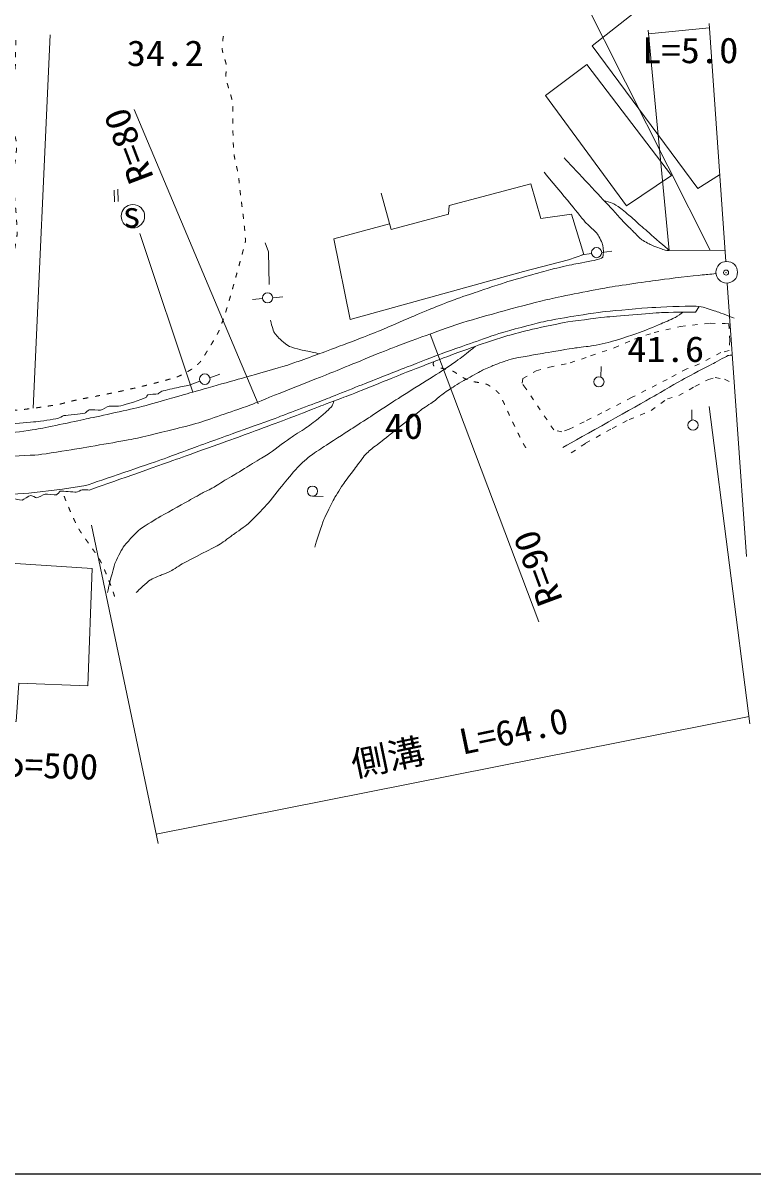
# Model space of a CAD drawing. Units: millimetres, scale not verified. Extents: x 40000 to 680000, y 20000 to 380000.
# Drawn here: x 291134 to 363994, y 205000 to 319929 of the extents above; entities that cross this region are included whole.
import ezdxf
from ezdxf.enums import TextEntityAlignment as Align

# ---------------------------------------------------------------- set-up
doc = ezdxf.new("R2010")
doc.units = ezdxf.units.MM
doc.header["$LTSCALE"] = 1000
doc.header["$PDMODE"] = 32
doc.header["$PDSIZE"] = 500
doc.linetypes.add('USER1', pattern=[1.2, 0.5, -0.7])
for name, color, linetype, lineweight in [('M-BGD', 7, 'Continuous', 13), ('M-BMK', 2, 'Continuous', 13), ('M-TTL-BAND', 7, 'Continuous', 25), ('M-WORK', 1, 'Continuous', 13)]:
    doc.layers.add(name, color=color, linetype=linetype, lineweight=lineweight)
doc.styles.add('ＭＳ ゴシック', font='')
doc.styles.get('ＭＳ ゴシック').set_extended_font_data('MS Gothic')

msp = doc.modelspace()

# ---------------------------------------------------------------- linework, layer by layer
at = {"layer": 'M-BGD'}
msp.add_circle((361370, 295036), 1083, dxfattribs=at)
msp.add_point((361307, 295006), dxfattribs=at)
at = {"layer": 'M-BMK'}
msp.add_open_spline([(265461, 277073), (265557, 277070), (265647, 277066), (265732, 277064), (267652, 276998), (273413, 276835), (275334, 276783), (276346, 276756), (279384, 276699), (280396, 276669), (280973, 276653), (282703, 276558), (283280, 276556), (284384, 276551), (287695, 276604), (288798, 276635), (289573, 276657), (291896, 276746), (292667, 276822), (293390, 276892), (295541, 277247), (296258, 277367), (297440, 277564), (300986, 278167), (302161, 278404), (303036, 278581), (305638, 279220), (306504, 279436), (306985, 279556), (308425, 279937), (308897, 280088), (309835, 280386), (312623, 281356), (313551, 281683), (313756, 281755), (314360, 282002), (314562, 282082), (316149, 282714), (320914, 284609), (322500, 285247), (323611, 285694), (326930, 287070), (328045, 287507), (328775, 287794), (330989, 288598), (331728, 288863), (332388, 289101), (334369, 289811), (335039, 290020), (335941, 290302), (338673, 291065), (339586, 291313), (340407, 291535), (342876, 292187), (343707, 292371), (344852, 292626), (348306, 293311), (349463, 293511), (350520, 293694), (353708, 294148), (354772, 294290), (355598, 294400), (358083, 294689), (358913, 294774), (359202, 294804), (359727, 294852), (360295, 294901)], degree=3, knots=[0, 0, 0, 0, 1, 1, 1, 2, 2, 2, 3, 3, 3, 4, 4, 4, 5, 5, 5, 6, 6, 6, 7, 7, 7, 8, 8, 8, 9, 9, 9, 10, 10, 10, 11, 11, 11, 12, 12, 12, 13, 13, 13, 14, 14, 14, 15, 15, 15, 16, 16, 16, 17, 17, 17, 18, 18, 18, 19, 19, 19, 20, 20, 20, 21, 21, 21, 22, 22, 22, 22], dxfattribs=at)
at = {"layer": 'M-TTL-BAND'}
msp.add_line((40000, 205000), (579000, 205000), dxfattribs=at)
at = {"layer": 'M-WORK'}
for p, q in [((347927, 317657), (355375, 323502)), ((346903, 322712), (359712, 297243)), ((361273, 296115), (359611, 319890)), ((293837, 318746), (292148, 281460)), ((353534, 319202), (355629, 297208)), ((353566, 318860), (359628, 319436)), ((314609, 281918), (302222, 311300)), ((300237, 303225), (300280, 302082)), ((300610, 303327), (300639, 302106)), ((308080, 283069), (302798, 298915)), ((322162, 298380), (327705, 299891)), ((346899, 296792), (347888, 296910)), ((348894, 297031), (349910, 297152)), ((355629, 297208), (361193, 297256)), ((363333, 266654), (361424, 293954)), ((314056, 292314), (315049, 292406)), ((316058, 292499), (317075, 292593)), ((358267, 291049), (358633, 291613)), ((331761, 288875), (342611, 260130)), ((348828, 285640), (348818, 284574)), ((307834, 283806), (308798, 284157)), ((309779, 284514), (310768, 284875)), ((363688, 249945), (359634, 281634)), ((357890, 281314), (357890, 280268)), ((320030, 272680), (321107, 272648)), ((297955, 269792), (304613, 237991)), ((304416, 238932), (363609, 250690))]:
    msp.add_line(p, q, dxfattribs=at)
for points in [[(347927, 317657), (358499, 303408), (360669, 304756)], [(343288, 312705), (347425, 315772), (355871, 304699)], [(343288, 312705), (351357, 301658), (355871, 304699)], [(322162, 298380), (323788, 290321), (337351, 294075), (341075, 295112), (345572, 296289), (347111, 296811), (345871, 300828), (342804, 300419), (341838, 303883), (333679, 301699), (333603, 300834), (327866, 299302), (326872, 302949)], [(315318, 297975), (315633, 297093), (315714, 293825)], [(264858, 274698), (267744, 274586), (271590, 274083), (273371, 273790), (277049, 273126), (279222, 272894), (282858, 272642), (287249, 272704), (291702, 272987), (295070, 273397), (297411, 273750)]]:
    msp.add_lwpolyline(points, dxfattribs=at)
at = {"layer": 'M-WORK', "linetype": 'USER1'}
msp.add_lwpolyline([(341329, 283442), (340957, 283961), (341037, 284426), (342340, 285197), (343670, 285556), (345744, 285982), (347792, 286700), (350132, 287485), (352153, 288375), (354121, 289014), (356754, 289639), (359732, 289944), (361208, 289918), (361580, 289891), (361687, 288256), (361607, 287245), (360796, 287019), (358642, 285889), (357379, 285384), (355437, 284346), (351874, 282525), (348909, 280996), (347153, 280118), (345664, 279373), (344919, 279094), (344108, 279307)], close=True, dxfattribs=at)
msp.add_lwpolyline([(345846, 277009), (347291, 277959), (349937, 279451), (351626, 280322), (353817, 281231), (355459, 282411), (356578, 282724), (358206, 283639), (359549, 284338), (360228, 284535), (361164, 284352), (361605, 284135)], dxfattribs=at)
at = {"layer": 'M-WORK'}
msp.add_lwpolyline([(282682, 266443), (298026, 265459), (297617, 253733), (290705, 254008), (290438, 250176), (281705, 250701)], close=True, dxfattribs=at)
for centre, radius in [((302101, 300637), 1170), ((348388, 297000), 508), ((315550, 292483), 508), ((348623, 284105), 508), ((358009, 279781), 508), ((320025, 273188), 508)]:
    msp.add_circle(centre, radius, dxfattribs=at)
msp.add_ellipse((309278, 284365), major_axis=(0, -526), ratio=0.992644, dxfattribs=at)
at = {"layer": 'M-WORK', "linetype": 'USER1'}
for points, knots in [([(290402, 318207), (290410, 317612), (290379, 315829), (290352, 315235), (290342, 315023), (290225, 314395), (290216, 314184), (290210, 314018), (290275, 313522), (290277, 313356), (290280, 313131), (290246, 312455), (290243, 312230), (290237, 311775), (290233, 310410), (290234, 309955), (290234, 309758), (290222, 309166), (290247, 308971), (290273, 308765), (290472, 308167), (290486, 307960), (290507, 307671), (290449, 306800), (290420, 306511), (290397, 306287), (290236, 305626), (290223, 305401), (290198, 304984), (290211, 303729), (290232, 303312), (290257, 302806), (290419, 301296), (290453, 300791), (290480, 300390), (290565, 299187), (290538, 298787), (290508, 298335), (290209, 297005), (290168, 296555), (290092, 295712), (290014, 293175), (289954, 292332), (289922, 291865), (289750, 290471), (289707, 290005), (289655, 289431), (289526, 287708), (289477, 287134), (289427, 286556), (289220, 284826), (289211, 284247), (289205, 283912), (289309, 282907), (289403, 282587), (289482, 282317), (289814, 281479), (290061, 281345), (290335, 281197), (291306, 281359), (291615, 281393), (292231, 281460), (294071, 281736), (294681, 281847), (294982, 281902), (295867, 282157), (296167, 282220), (297034, 282404), (299648, 282898), (300515, 283082), (301187, 283224), (303195, 283684), (303860, 283853), (304408, 283992), (306049, 284427), (306581, 284619), (306858, 284720), (307635, 285152), (307883, 285311), (308072, 285432), (308610, 285842), (308758, 286010), (308937, 286213), (309356, 286912), (309498, 287143), (309729, 287519), (310432, 288645), (310624, 289042), (310794, 289394), (311179, 290503), (311302, 290874), (311440, 291288), (311807, 292544), (311927, 292964), (312171, 293824), (312886, 296411), (313120, 297274), (313167, 297449), (313329, 297971), (313332, 298152), (313340, 298552), (313216, 299748), (313173, 300146), (313094, 300874), (312804, 303049), (312721, 303776), (312700, 303954), (312685, 304491), (312654, 304667), (312575, 305125), (312221, 306478), (312176, 306941), (312101, 307712), (312070, 310036), (312056, 310810), (312052, 311031), (312123, 311697), (312083, 311914), (311986, 312435), (311467, 313945), (311378, 314467), (311338, 314703), (311475, 315426), (311444, 315664), (311402, 315996), (311047, 316952), (311019, 317286), (310993, 317592), (311090, 318521), (311178, 318815)], [0, 0, 0, 0, 1, 1, 1, 2, 2, 2, 3, 3, 3, 4, 4, 4, 5, 5, 5, 6, 6, 6, 7, 7, 7, 8, 8, 8, 9, 9, 9, 10, 10, 10, 11, 11, 11, 12, 12, 12, 13, 13, 13, 14, 14, 14, 15, 15, 15, 16, 16, 16, 17, 17, 17, 18, 18, 18, 19, 19, 19, 20, 20, 20, 21, 21, 21, 22, 22, 22, 23, 23, 23, 24, 24, 24, 25, 25, 25, 26, 26, 26, 27, 27, 27, 28, 28, 28, 29, 29, 29, 30, 30, 30, 31, 31, 31, 32, 32, 32, 33, 33, 33, 34, 34, 34, 35, 35, 35, 36, 36, 36, 37, 37, 37, 38, 38, 38, 39, 39, 39, 40, 40, 40, 41, 41, 41, 42, 42, 42, 43, 43, 43, 43]), ([(332156, 286123), (332078, 286096), (332055, 285747), (332129, 285709), (332490, 285525), (333698, 285294), (334076, 285146), (334250, 285078), (334700, 284730), (334863, 284637), (335033, 284540), (335551, 284254), (335738, 284196), (336073, 284093), (337131, 283973), (337454, 283837), (337715, 283727), (338401, 283203), (338594, 282995), (338735, 282844), (338999, 282272), (339089, 282085), (339241, 281773), (339657, 280815), (339806, 280501), (340054, 279982), (340806, 278429), (341076, 277921), (341172, 277739), (341509, 277219), (341636, 277057)], [0, 0, 0, 0, 1, 1, 1, 2, 2, 2, 3, 3, 3, 4, 4, 4, 5, 5, 5, 6, 6, 6, 7, 7, 7, 8, 8, 8, 9, 9, 9, 10, 10, 10, 10]), ([(295236, 272692), (295465, 272016), (296338, 270056), (296686, 269434), (297064, 268759), (298491, 266913), (298853, 266229), (299212, 265552), (300065, 263409), (300270, 262671)], [0, 0, 0, 0, 1, 1, 1, 2, 2, 2, 3, 3, 3, 3])]:
    msp.add_open_spline(points, degree=3, knots=knots, dxfattribs=at)
at = {"layer": 'M-WORK'}
for points, knots in [([(345145, 306462), (346001, 305550), (348563, 302808), (349414, 301892), (349744, 301538), (350720, 300461), (351053, 300109), (351228, 299924), (351773, 299388), (351954, 299208), (352128, 299034), (352631, 298489), (352827, 298340), (353012, 298199), (353631, 297868), (353843, 297770), (354094, 297654), (354871, 297359), (355134, 297276), (355230, 297246), (355529, 297205), (355629, 297208)], [0, 0, 0, 0, 1, 1, 1, 2, 2, 2, 3, 3, 3, 4, 4, 4, 5, 5, 5, 6, 6, 6, 7, 7, 7, 7]), ([(99574, 286706), (99802, 286722), (100485, 286748), (100712, 286749), (105460, 286767), (119702, 286796), (124449, 286803), (128918, 286809), (142325, 286820), (146794, 286817), (148395, 286816), (153197, 286818), (154798, 286785), (155656, 286767), (158228, 286607), (159086, 286562), (160875, 286470), (166245, 286200), (168034, 286100), (168400, 286079), (169494, 285991), (169858, 285957), (171323, 285823), (175716, 285402), (177180, 285258), (178036, 285174), (180609, 284937), (181461, 284819), (182338, 284698), (184944, 284195), (185819, 284062), (186656, 283934), (189185, 283666), (190018, 283514), (191259, 283288), (194943, 282419), (196181, 282174), (196662, 282079), (198123, 281878), (198611, 281816), (199384, 281719), (201708, 281439), (202486, 281379), (203502, 281301), (206558, 281162), (207576, 281123), (208175, 281100), (209972, 281084), (210570, 281069), (211595, 281043), (214671, 280946), (215696, 280914), (216677, 280883), (219621, 280791), (220602, 280754), (221339, 280727), (223548, 280615), (224285, 280595), (225250, 280569), (228145, 280549), (229109, 280524), (229950, 280501), (232473, 280383), (233314, 280355), (234244, 280325), (237037, 280258), (237968, 280236), (239223, 280205), (242989, 280124), (244244, 280089), (246041, 280040), (251434, 279862), (253231, 279813), (255130, 279761), (260826, 279632), (262725, 279587), (265460, 279522), (273666, 279330), (276401, 279264), (277774, 279232), (281896, 279122), (283270, 279097), (284569, 279073), (288468, 278981), (289767, 279022), (290348, 279041), (292079, 279293), (292652, 279396), (293658, 279577), (296657, 280224), (297657, 280440), (298726, 280672), (301933, 281366), (302994, 281632), (303909, 281861), (306626, 282657), (307534, 282914), (308725, 283252), (312298, 284265), (313489, 284605), (314279, 284831), (316651, 285506), (317438, 285743), (317696, 285820), (318460, 286087), (318714, 286177), (319125, 286322), (320355, 286764), (320763, 286916), (321867, 287330), (325178, 288572), (326273, 289010), (327012, 289305), (329196, 290273), (329928, 290584), (330369, 290771), (331696, 291321), (332140, 291500), (332564, 291671), (333841, 292176), (334270, 292334), (334709, 292495), (336039, 292944), (336482, 293094), (337093, 293300), (338925, 293922), (339541, 294112), (340080, 294277), (341712, 294719), (342255, 294871), (342597, 294967), (343620, 295266), (343965, 295353), (344392, 295461), (345684, 295751), (346115, 295841), (346557, 295934), (347895, 296162), (348334, 296269), (348473, 296303), (348936, 296413), (348998, 296542), (349098, 296754), (349068, 297483), (349017, 297711), (348963, 297954), (348635, 298641), (348485, 298841), (348277, 299118), (347481, 299798), (347250, 300057), (346925, 300422), (346017, 301577), (345706, 301955), (345198, 302573), (343667, 304421), (343155, 305035)], [0, 0, 0, 0, 1, 1, 1, 2, 2, 2, 3, 3, 3, 4, 4, 4, 5, 5, 5, 6, 6, 6, 7, 7, 7, 8, 8, 8, 9, 9, 9, 10, 10, 10, 11, 11, 11, 12, 12, 12, 13, 13, 13, 14, 14, 14, 15, 15, 15, 16, 16, 16, 17, 17, 17, 18, 18, 18, 19, 19, 19, 20, 20, 20, 21, 21, 21, 22, 22, 22, 23, 23, 23, 24, 24, 24, 25, 25, 25, 26, 26, 26, 27, 27, 27, 28, 28, 28, 29, 29, 29, 30, 30, 30, 31, 31, 31, 32, 32, 32, 33, 33, 33, 34, 34, 34, 35, 35, 35, 36, 36, 36, 37, 37, 37, 38, 38, 38, 39, 39, 39, 40, 40, 40, 41, 41, 41, 42, 42, 42, 43, 43, 43, 44, 44, 44, 45, 45, 45, 46, 46, 46, 47, 47, 47, 48, 48, 48, 49, 49, 49, 50, 50, 50, 51, 51, 51, 52, 52, 52, 52]), ([(355629, 297208), (355245, 297551), (354088, 298574), (353700, 298913), (353468, 299117), (352763, 299716), (352532, 299920), (352395, 300041), (351996, 300419), (351858, 300538), (351626, 300736), (350926, 301327), (350680, 301506), (350539, 301609), (350089, 301874), (349929, 301943), (349782, 302008), (349315, 302144), (349156, 302170)], [0, 0, 0, 0, 1, 1, 1, 2, 2, 2, 3, 3, 3, 4, 4, 4, 5, 5, 5, 6, 6, 6, 6]), ([(297411, 273750), (298921, 274257), (303442, 275806), (304946, 276332), (305518, 276532), (307220, 277173), (307790, 277380), (308779, 277740), (311752, 278810), (312742, 279168), (313523, 279451), (315866, 280298), (316645, 280587), (317575, 280933), (320359, 281984), (321284, 282343), (322225, 282708), (325035, 283838), (325974, 284210), (326615, 284463), (328541, 285214), (329183, 285465), (329857, 285727), (331876, 286522), (332554, 286774), (333268, 287039), (335420, 287799), (336138, 288052), (336687, 288245), (338331, 288834), (338889, 289000), (339670, 289233), (342034, 289860), (342828, 290045), (343418, 290183), (345206, 290518), (345804, 290617), (346502, 290732), (348603, 291036), (349307, 291114), (350222, 291215), (352974, 291455), (353893, 291512), (354739, 291565), (357281, 291660), (358129, 291665), (358310, 291666), (358849, 291587), (359025, 291544), (359308, 291474), (360140, 291199), (360416, 291103), (360760, 290982), (361784, 290595), (362122, 290458)], [0, 0, 0, 0, 1, 1, 1, 2, 2, 2, 3, 3, 3, 4, 4, 4, 5, 5, 5, 6, 6, 6, 7, 7, 7, 8, 8, 8, 9, 9, 9, 10, 10, 10, 11, 11, 11, 12, 12, 12, 13, 13, 13, 14, 14, 14, 15, 15, 15, 16, 16, 16, 17, 17, 17, 18, 18, 18, 18]), ([(297741, 273286), (299484, 273897), (304710, 275744), (306450, 276364), (307725, 276818), (311545, 278189), (312816, 278653), (313891, 279046), (317110, 280244), (318181, 280649), (318719, 280853), (320323, 281489), (320861, 281694), (321367, 281887), (322893, 282446), (323398, 282644), (324536, 283090), (327937, 284466), (329073, 284916), (329816, 285211), (332049, 286086), (332796, 286369), (333488, 286631), (335569, 287400), (336267, 287643), (336915, 287869), (338872, 288517), (339529, 288715), (339951, 288843), (341231, 289172), (341659, 289272), (342354, 289433), (344443, 289898), (345146, 290018), (345949, 290155), (348373, 290471), (349183, 290554), (350315, 290670), (353718, 290953), (354854, 291015), (355536, 291052), (357585, 291073), (358267, 291049)], [0, 0, 0, 0, 1, 1, 1, 2, 2, 2, 3, 3, 3, 4, 4, 4, 5, 5, 5, 6, 6, 6, 7, 7, 7, 8, 8, 8, 9, 9, 9, 10, 10, 10, 11, 11, 11, 12, 12, 12, 13, 13, 13, 14, 14, 14, 14]), ([(320259, 267600), (320408, 268159), (320956, 269808), (321171, 270345), (321342, 270775), (321965, 272019), (322187, 272425), (322360, 272741), (322941, 273657), (323146, 273954), (323371, 274280), (324095, 275223), (324333, 275540), (324525, 275795), (325081, 276574), (325293, 276813), (325441, 276981), (325952, 277422), (326125, 277566), (326256, 277676), (326678, 277973), (326813, 278080), (327620, 278715), (330020, 280647), (330836, 281272), (331078, 281457), (331851, 281947), (332098, 282127), (332252, 282239), (332684, 282616), (332837, 282731), (333051, 282890), (333705, 283353), (333929, 283497), (334226, 283688), (335136, 284230), (335442, 284406), (335731, 284572), (336604, 285056), (336901, 285207), (337120, 285318), (337792, 285623), (338020, 285716), (338303, 285830), (339162, 286143), (339451, 286238), (339618, 286293), (340128, 286426), (340299, 286462), (340595, 286524), (341488, 286673), (341785, 286726), (342081, 286779), (342968, 286941), (343264, 286991), (343869, 287093), (345684, 287395), (346290, 287486), (346609, 287534), (347573, 287633), (347891, 287690), (348311, 287765), (349563, 288028), (349974, 288144), (350573, 288314), (352347, 288901), (352931, 289114), (353354, 289269), (354594, 289805), (355007, 289983), (355259, 290090), (356015, 290410), (356256, 290539), (356419, 290627), (356881, 290941), (357022, 291061)], [0, 0, 0, 0, 1, 1, 1, 2, 2, 2, 3, 3, 3, 4, 4, 4, 5, 5, 5, 6, 6, 6, 7, 7, 7, 8, 8, 8, 9, 9, 9, 10, 10, 10, 11, 11, 11, 12, 12, 12, 13, 13, 13, 14, 14, 14, 15, 15, 15, 16, 16, 16, 17, 17, 17, 18, 18, 18, 19, 19, 19, 20, 20, 20, 21, 21, 21, 22, 22, 22, 23, 23, 23, 24, 24, 24, 25, 25, 25, 25]), ([(315845, 290251), (315867, 289990), (316096, 289226), (316220, 288996), (316324, 288804), (316797, 288341), (316960, 288196), (317103, 288068), (317567, 287722), (317740, 287639), (317930, 287548), (318546, 287385), (318751, 287334), (318996, 287273), (319739, 287131), (319986, 287076), (320133, 287044), (320572, 286938), (320717, 286899)], [0, 0, 0, 0, 1, 1, 1, 2, 2, 2, 3, 3, 3, 4, 4, 4, 5, 5, 5, 6, 6, 6, 6]), ([(302429, 263048), (302670, 263326), (303494, 264071), (303796, 264282), (304007, 264430), (304729, 264721), (304964, 264824), (305141, 264901), (305687, 265094), (305857, 265185), (306124, 265327), (306875, 265837), (307139, 265983), (307871, 266384), (310111, 267504), (310834, 267920), (311112, 268080), (311875, 268672), (312135, 268860), (312430, 269074), (313336, 269691), (313607, 269934), (313997, 270282), (315083, 271414), (315431, 271805), (315781, 272198), (316758, 273440), (317093, 273847), (317349, 274158), (318108, 275101), (318385, 275395), (318635, 275661), (319438, 276411), (319724, 276639), (319998, 276858), (320883, 277433), (321177, 277627), (321712, 277979), (323327, 279017), (323865, 279365), (324252, 279615), (325416, 280366), (325802, 280618), (326271, 280925), (327668, 281856), (328139, 282157), (329129, 282791), (332125, 284656), (333112, 285296), (333484, 285538), (334574, 286300), (334930, 286564), (335205, 286769), (336008, 287417), (336267, 287643)], [0, 0, 0, 0, 1, 1, 1, 2, 2, 2, 3, 3, 3, 4, 4, 4, 5, 5, 5, 6, 6, 6, 7, 7, 7, 8, 8, 8, 9, 9, 9, 10, 10, 10, 11, 11, 11, 12, 12, 12, 13, 13, 13, 14, 14, 14, 15, 15, 15, 16, 16, 16, 17, 17, 17, 18, 18, 18, 18]), ([(345016, 277549), (346843, 278567), (352312, 281641), (354131, 282672), (354743, 283019), (356555, 284099), (357170, 284439), (357708, 284736), (359353, 285567), (359896, 285854), (360217, 286023), (361159, 286572), (361492, 286718), (361572, 286754), (361844, 286773), (361928, 286749)], [0, 0, 0, 0, 1, 1, 1, 2, 2, 2, 3, 3, 3, 4, 4, 4, 5, 5, 5, 5]), ([(252105, 280358), (252156, 280472), (252496, 280704), (252621, 280711), (252776, 280718), (253185, 280424), (253340, 280419), (253508, 280414), (253978, 280662), (254147, 280663), (254316, 280665), (254792, 280418), (254961, 280432), (255090, 280443), (255381, 280780), (255511, 280778), (255681, 280777), (256115, 280440), (256284, 280419), (256395, 280405), (256696, 280630), (256806, 280616), (257086, 280580), (257869, 280215), (258150, 280181), (258283, 280165), (258659, 280372), (258794, 280378), (258952, 280386), (259416, 280252), (259574, 280249), (259812, 280245), (260523, 280347), (260761, 280344), (260884, 280343), (261243, 280216), (261365, 280229), (261531, 280246), (261992, 280492), (262159, 280487), (262323, 280482), (262755, 280193), (262919, 280181), (263097, 280169), (263615, 280379), (263794, 280371), (263965, 280365), (264439, 280137), (264608, 280114), (264980, 280063), (266105, 280012), (266480, 280005), (266728, 280001), (267469, 280038), (267715, 280059), (268001, 280084), (268853, 280246), (269140, 280236), (269322, 280229), (269832, 279983), (270015, 279978), (270110, 279975), (270340, 280209), (270436, 280202), (270617, 280188), (271109, 279901), (271290, 279883), (271540, 279858), (272288, 279997), (272539, 279991), (272664, 279989), (273024, 279827), (273149, 279842), (273257, 279855), (273509, 280110), (273617, 280120), (273918, 280148), (274822, 280037), (275123, 280025), (275338, 280017), (275983, 280049), (276195, 280019), (276316, 280001), (276637, 279800), (276758, 279788), (277273, 279735), (278826, 279700), (279343, 279693), (279766, 279687), (281037, 279694), (281460, 279720), (281567, 279727), (281875, 279867), (281982, 279856), (282125, 279841), (282511, 279614), (282654, 279598), (282832, 279578), (283369, 279676), (283549, 279679), (283933, 279688), (285085, 279664), (285469, 279659), (285848, 279654), (286983, 279635), (287362, 279632), (287408, 279632), (287546, 279644), (287592, 279643), (287747, 279642), (288214, 279596), (288366, 279625), (288516, 279654), (288921, 279896), (289071, 279924), (289228, 279952), (289707, 279887), (289865, 279896), (290379, 279927), (291918, 280062), (292429, 280120), (292865, 280170), (294172, 280346), (294600, 280439), (294731, 280468), (295073, 280699), (295204, 280724), (295616, 280803), (296878, 280861), (297287, 280955), (297396, 280980), (297618, 281278), (297728, 281301), (297954, 281347), (298654, 281240), (298881, 281280), (299063, 281313), (299542, 281623), (299722, 281660), (299955, 281709), (300678, 281646), (300910, 281701), (301420, 281822), (302914, 282329), (303399, 282529), (303462, 282555), (303531, 282787), (303596, 282807), (303791, 282868), (304415, 282858), (304614, 282909), (304700, 282931), (304895, 283133), (304980, 283160), (305299, 283258), (306283, 283452), (306608, 283526), (306853, 283581), (307589, 283749), (307834, 283806)], [0, 0, 0, 0, 1, 1, 1, 2, 2, 2, 3, 3, 3, 4, 4, 4, 5, 5, 5, 6, 6, 6, 7, 7, 7, 8, 8, 8, 9, 9, 9, 10, 10, 10, 11, 11, 11, 12, 12, 12, 13, 13, 13, 14, 14, 14, 15, 15, 15, 16, 16, 16, 17, 17, 17, 18, 18, 18, 19, 19, 19, 20, 20, 20, 21, 21, 21, 22, 22, 22, 23, 23, 23, 24, 24, 24, 25, 25, 25, 26, 26, 26, 27, 27, 27, 28, 28, 28, 29, 29, 29, 30, 30, 30, 31, 31, 31, 32, 32, 32, 33, 33, 33, 34, 34, 34, 35, 35, 35, 36, 36, 36, 37, 37, 37, 38, 38, 38, 39, 39, 39, 40, 40, 40, 41, 41, 41, 42, 42, 42, 43, 43, 43, 44, 44, 44, 45, 45, 45, 46, 46, 46, 47, 47, 47, 48, 48, 48, 49, 49, 49, 50, 50, 50, 51, 51, 51, 52, 52, 52, 53, 53, 53, 53]), ([(299582, 263067), (299678, 263653), (300116, 265383), (300310, 265944), (300431, 266291), (300932, 267280), (301145, 267579), (301407, 267948), (302319, 268963), (302665, 269254), (303021, 269555), (304224, 270278), (304625, 270516), (305201, 270859), (306962, 271829), (307547, 272157), (307842, 272323), (308727, 272824), (309026, 272985), (309236, 273097), (309883, 273403), (310091, 273521), (310337, 273661), (311048, 274128), (311291, 274274), (311454, 274371), (311957, 274636), (312119, 274735), (312468, 274947), (313495, 275612), (313842, 275827), (314012, 275933), (314533, 276231), (314704, 276336), (314930, 276475), (315605, 276897), (315823, 277048), (316265, 277354), (317558, 278317), (318001, 278622), (318297, 278826), (319219, 279387), (319514, 279592), (319758, 279763), (320462, 280314), (320694, 280501), (320854, 280631), (321323, 281033), (321474, 281173), (321583, 281273), (321907, 281580), (321990, 281702), (322047, 281786), (322150, 282077), (322158, 282178)], [0, 0, 0, 0, 1, 1, 1, 2, 2, 2, 3, 3, 3, 4, 4, 4, 5, 5, 5, 6, 6, 6, 7, 7, 7, 8, 8, 8, 9, 9, 9, 10, 10, 10, 11, 11, 11, 12, 12, 12, 13, 13, 13, 14, 14, 14, 15, 15, 15, 16, 16, 16, 17, 17, 17, 18, 18, 18, 18]), ([(288676, 272031), (288792, 271985), (289182, 271979), (289299, 272021), (289439, 272071), (289743, 272446), (289889, 272469), (290120, 272504), (290812, 272252), (291043, 272285), (291234, 272313), (291693, 272731), (291884, 272760), (292018, 272781), (292380, 272498), (292515, 272509), (292695, 272524), (293158, 272855), (293336, 272882), (293560, 272917), (294246, 272773), (294469, 272815), (294572, 272834), (294752, 273153), (294855, 273167), (295171, 273212), (296131, 273072), (296450, 273093), (296575, 273101), (296915, 273291), (297040, 273310), (297179, 273331), (297604, 273316), (297741, 273286)], [0, 0, 0, 0, 1, 1, 1, 2, 2, 2, 3, 3, 3, 4, 4, 4, 5, 5, 5, 6, 6, 6, 7, 7, 7, 8, 8, 8, 9, 9, 9, 10, 10, 10, 11, 11, 11, 11])]:
    msp.add_open_spline(points, degree=3, knots=knots, dxfattribs=at)

# ---------------------------------------------------------------- texts
at = {"layer": 'M-WORK', "style": 'ＭＳ ゴシック', "width": 1.1}
for s, p in [('L=5.0', (352934, 315149)), ('34.2', (301488, 314863)), ('41.6', (351441, 285319)), ('40', (327220, 277629))]:
    msp.add_text(s, height=2566, dxfattribs=at).set_placement(p, align=Align.BOTTOM_LEFT)
at = {"layer": 'M-WORK', "style": 'ＭＳ ゴシック'}
for s, rotation, width, p in [('R=80', 110.823, 1.1, (304928, 304795)), ('R=90', 110.299, 1.1, (345760, 262612)), ('側溝\u3000L=64.0', 11.77, 1.05, (324350, 243853)), ('ヒューム管\u3000L=5.0\u3000φ=500', 358.324, 1.05, (253587, 244915))]:
    msp.add_text(s, height=2566, rotation=rotation, dxfattribs=dict(at, width=width)).set_placement(p, align=Align.BOTTOM_LEFT)
msp.add_text('s', height=2566, rotation=2.289, dxfattribs=at).set_placement((301968, 300814), align=Align.MIDDLE_CENTER)

doc.saveas('drawing.dxf')
